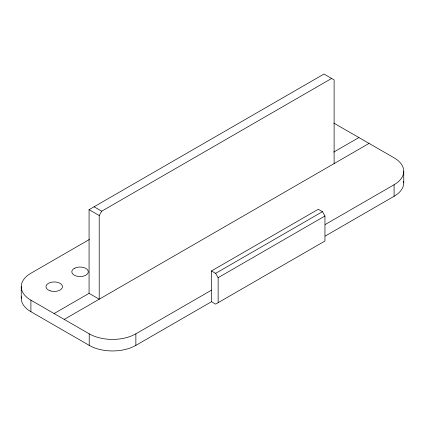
<?xml version="1.0" encoding="UTF-8"?>
<svg xmlns="http://www.w3.org/2000/svg" width="425" height="425" viewBox="0 0 425 425"><rect width="100%" height="100%" fill="white"/><g stroke="black" fill="none" stroke-linecap="round" stroke-linejoin="round"><path stroke-width="0.64" d="M54.081 313.544L89.069 293.346L99.216 299.205L99.216 215.523L101.713 211.198L331.617 78.466M325.178 224.533L394.087 184.748L397.449 182.474A32.985 19.045 0 0 0 394.087 157.818L337.54 125.253A32.985 19.045 0 0 0 333.88 123.138M325.178 236.077L394.087 196.292L397.449 194.018A32.985 19.045 0 0 0 403.649 181.332M89.069 293.346L89.069 209.668L323.967 74.051L334.114 79.905L334.114 163.588M89.441 239.445L30.913 273.238A32.985 19.045 0 0 0 30.913 300.167L30.913 311.711L89.218 345.376A32.985 19.045 0 0 0 131.931 347.315L135.867 345.376L211.475 301.723L215.64 304.125L324.95 241.018L324.95 216.006L322.453 211.677L318.288 209.275L211.475 270.943L211.475 301.723M333.705 152.107L358.907 137.557M64.228 319.403L369.07 143.406M211.475 270.943L215.64 273.344L322.453 211.677M218.137 302.685L218.137 277.674L324.95 216.006M30.913 300.167L89.218 333.832A32.985 19.045 0 0 0 131.931 335.771L135.867 333.832L211.475 290.179M94.068 206.784L101.713 211.198M89.069 209.668L99.216 215.523M215.64 273.344L218.137 277.674M403.75 171.28L403.75 182.824M394.087 184.748L394.087 196.292M135.867 333.832L135.867 345.376M89.218 333.832L89.218 345.376M21.25 286.7L21.25 298.244M30.913 311.711A32.985 19.045 0 0 1 21.351 296.751M74.226 268.425L73.387 268.993A8.245 4.76 0 0 0 74.226 275.161A8.245 4.76 0 0 0 84.904 275.644L85.887 275.161A8.245 4.76 0 0 0 85.887 268.425A8.245 4.76 0 0 0 74.226 268.425M50.113 290.822A8.245 4.76 0 0 0 62.48 286.7A8.245 4.76 0 0 0 50.113 282.577A8.245 4.76 0 0 0 50.113 290.822"/></g></svg>
